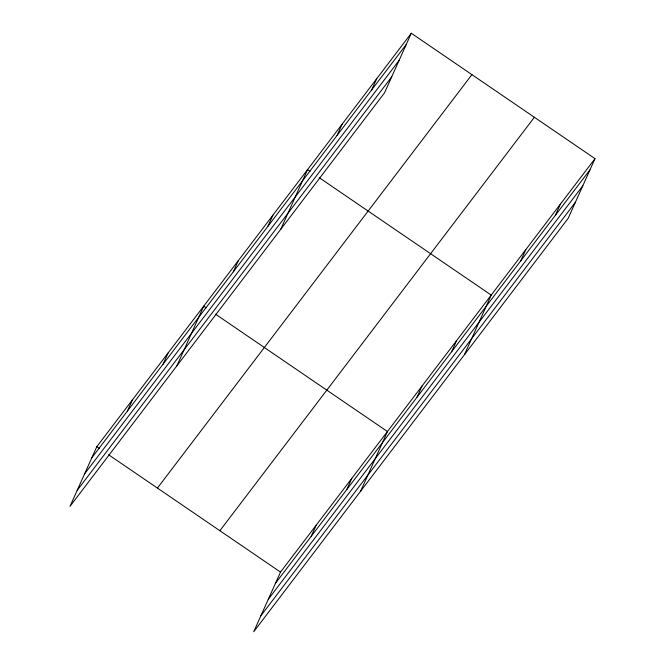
<?xml version="1.0" encoding="UTF-8"?>
<svg xmlns="http://www.w3.org/2000/svg" width="665" height="665" viewBox="0 0 665 665"><rect width="100%" height="100%" fill="white"/><g stroke="black" fill="none" stroke-linecap="round" stroke-linejoin="round"><path stroke-width="1" d="M411.294 33.25L96.807 446.689L70 506.348L384.486 92.901L411.294 33.25L595 158.652L568.193 218.311L253.706 631.75L280.514 572.091L595 158.652M127.422 411.028L132.451 399.84M163.058 364.171L168.095 352.982M176.923 365.775L203.731 306.124L206.258 307.845M233.299 271.835L238.328 260.647M267.887 226.358L272.924 215.161M280.705 229.342L307.513 169.683L310.04 171.412M337.08 135.402L342.109 124.205M371.669 89.925L376.706 78.728M311.129 536.431L316.158 525.242M346.764 489.573L351.802 478.384M360.63 491.177L387.437 431.527L215.518 314.171M417.005 397.238L422.034 386.049M451.601 351.76L456.631 340.571M464.411 354.744L491.219 295.085L319.3 177.73M520.786 260.805L525.815 249.608M555.383 215.327L560.412 204.13M91.778 457.886L406.265 44.439M84.588 473.879L399.075 60.432M77.182 490.354L391.677 76.916M157.43 488.077L471.917 74.63M219.891 530.712L534.377 117.273M275.485 583.288L589.971 169.841M268.294 599.281L582.789 185.834M260.888 615.757L575.383 202.318M96.807 446.689L99.334 448.418M108.594 454.744L280.514 572.091"/></g></svg>
